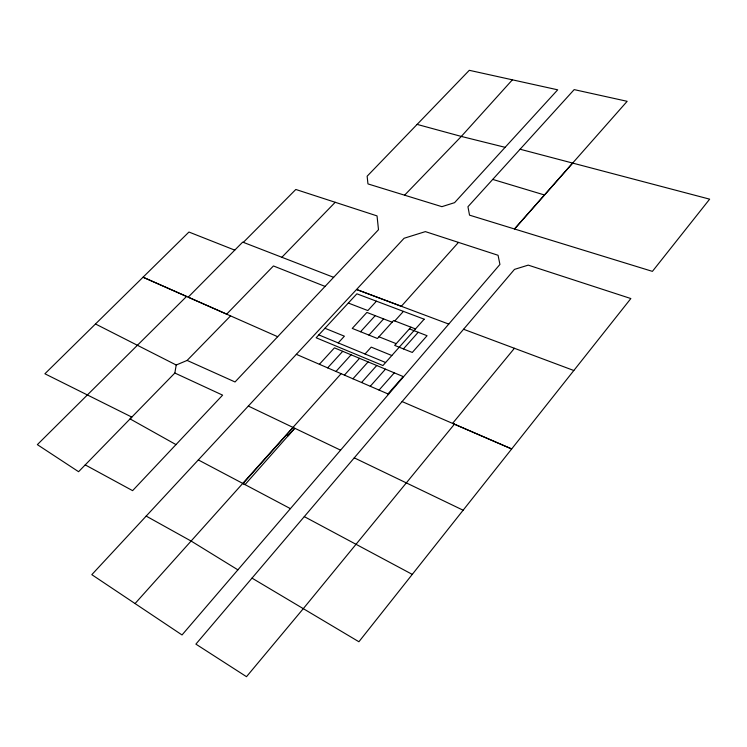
<?xml version="1.0" encoding="UTF-8"?>
<svg xmlns="http://www.w3.org/2000/svg" width="747" height="747" viewBox="0 0 747 747"><rect width="100%" height="100%" fill="white"/><g stroke="black" fill="none" stroke-linecap="round" stroke-linejoin="round"><path stroke-width="1.12" d="M174.845 373.033L222.615 395.144L175.984 444.596L130.062 418.899L174.845 373.033L176.217 365.012L187.124 360.428L230.562 315.897M454.428 424.184L303.319 608.628L246.501 676.689L195.891 644.129L514.487 269.378L528.241 265.129L630.851 298.548L358.905 641.748L252 578.122M514.431 348.279L452.589 423.381L511.667 448.947L402.101 401.569M237.891 569.849L499.93 264.447L498.062 255.278L425.379 231.617L404.09 238.265L91.816 574.658L182.025 634.959L237.891 569.849L191.484 541.267L146.169 516.084M387.964 393.93L403.212 376.563L334.441 347.859L319.399 364.293M572.66 163.079L514.506 228.984L627.153 101.312L574.182 89.612L467.949 206.732L469.527 215.155L652.411 271.376L709.65 199.16L520.099 149.232M379.065 390.083L394.285 372.837M370.26 386.274L385.461 369.158M403.436 348.905L418.199 332.275M135.076 603.539L341.118 373.687M293.095 427.452L243.046 483.561L198.31 459.919M361.557 382.511L376.731 365.507M410.934 327.177L394.677 345.403L412.288 352.453L427.069 335.711L409.412 328.885M458.471 242.402L401.335 306.279L356.534 289.472L448.76 324.086M352.939 378.794L368.094 361.903M512.386 79.817L461.319 136.43L404.594 195.191M344.423 375.106L359.54 358.336M365.031 353.994L371.222 347.122L391.83 355.525M394.799 320.958L403.427 311.378M335.991 371.464L351.09 354.806M368.953 335.095L383.622 318.904M327.653 367.86L342.724 351.314M360.558 331.733L375.209 315.645M505.121 147.327L454.578 202.661L441.897 206.667L367.954 183.911L367.141 176.208L469.303 70.311L557.701 89.817L505.121 147.327L461.319 136.43L417.134 124.404M338.223 342.92L344.386 336.187L324.954 328.269M376.432 301.19L367.841 310.565L348.317 303.039M175.984 444.596L132.602 490.648L85.223 464.895M281.871 257.267L335.216 202.288M243.354 242.355L295.812 189.467L377.039 215.902L378.496 229.712L235.034 381.969L187.124 360.428M95.485 323.983L44.895 373.78L131.836 417.106L78.584 471.702L37.35 444.633L186.573 296.447L143.032 277.212L95.485 323.983L176.217 365.012M492.703 179.411L544.479 194.986M463.588 329.268L573.827 370.512M415.5 328.932L393.65 320.51L377.431 338.494L352.248 328.409L366.88 312.423L392.128 322.2M333.648 277.333L242.7 242.112L188.188 297.166L226.668 314.132L273.439 265.951L325.076 286.418M234.745 250.124L188.944 232.037L143.032 277.212L277.669 336.71M378.972 336.794L396.218 343.676M318.82 334.899L385.62 362.51M296.335 354.33L388.608 394.201M286.4 434.987L288.127 435.8L294.757 428.255L245.025 484.607L243.046 483.561L290.415 508.642M248.321 406.051L340.567 450.161M354.265 457.855L463.14 510.22M304.29 516.625L412.288 574.396M424.156 319.202L382.922 365.544L316.149 337.775L356.879 293.804L424.156 319.202"/></g></svg>
